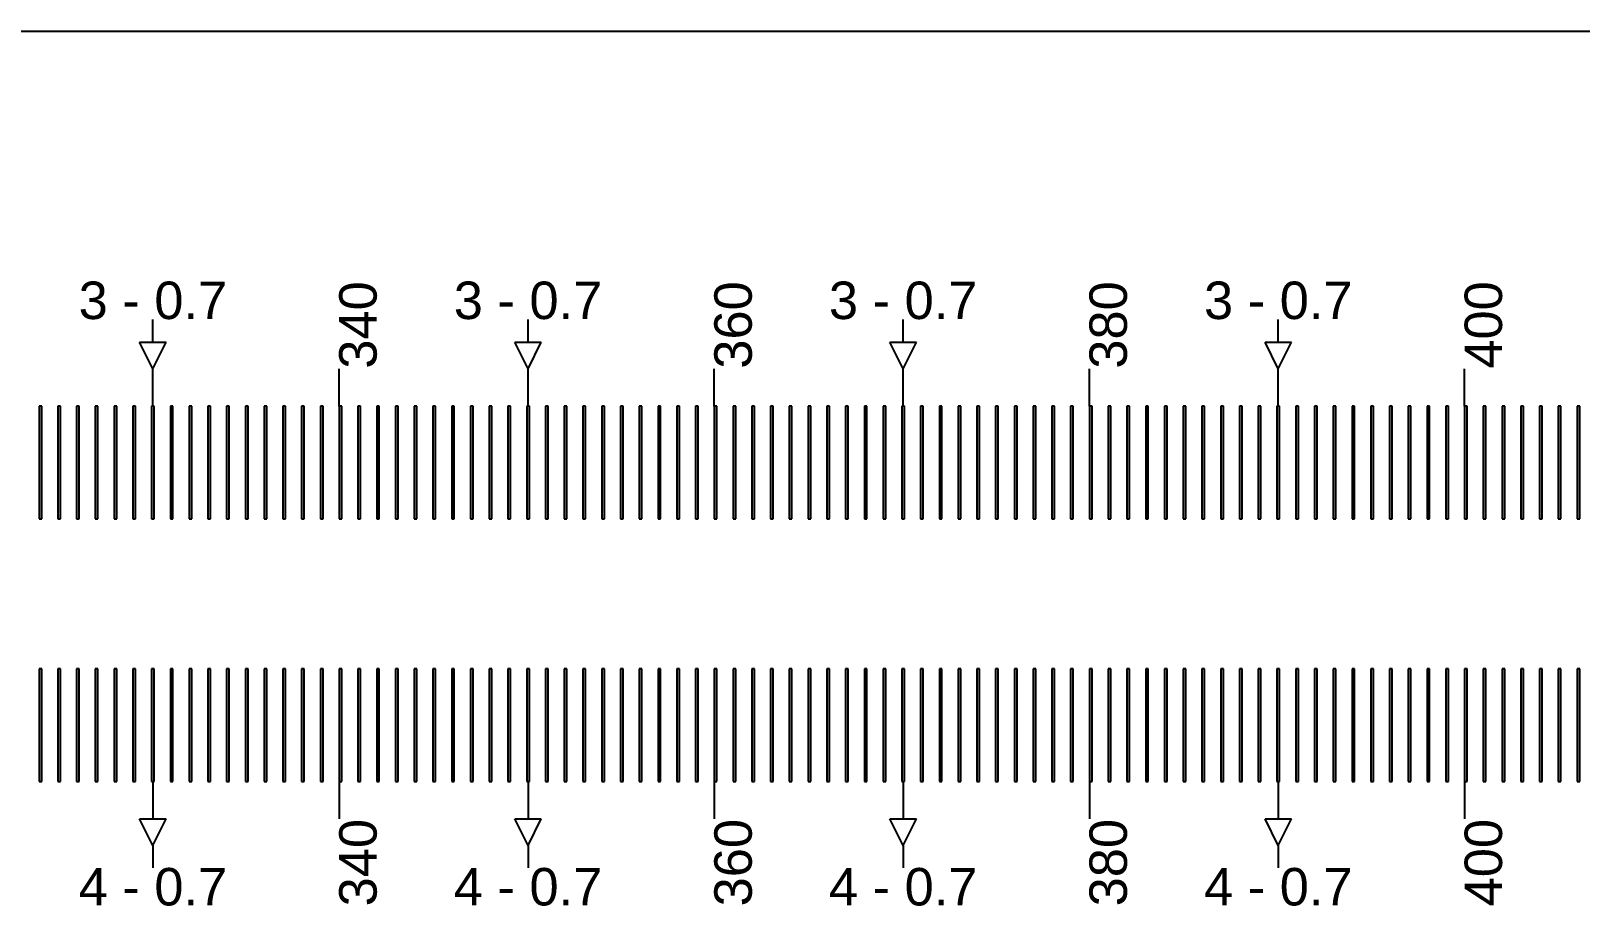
# Model space of a CAD drawing. Extents: x -119394 to 128420, y 74496 to 185496.
# Drawn here: x 6074.6 to 6487.6, y 156962.7 to 157195.9 of the extents above; entities that cross this region are included whole.
import ezdxf

# ---------------------------------------------------------------- set-up
doc = ezdxf.new("R2010")
doc.units = 13
doc.layers.add('CL - Label-1', color=120, linetype='Continuous')
doc.layers.add('CL - Label-2', color=132, linetype='Continuous')
doc.layers.add('CL - Sub-Micro', color=7, linetype='Continuous', true_color=0x47d1ff)
doc.styles.get("Standard").update_dxf_attribs({"font": 'arial.ttf'})

msp = doc.modelspace()

# ---------------------------------------------------------------- linework, layer by layer
for p, q in [((4356.79, 157195.86), (14856.79, 157195.86)), ((5281.79, 157195.86), (13931.79, 157195.86)), ((6107.14, 157112.94), (6107.14, 157118.94)), ((6207.14, 157112.94), (6207.14, 157118.94)), ((6307.14, 157112.94), (6307.14, 157118.94)), ((6407.14, 157112.94), (6407.14, 157118.94)), ((6107.14, 157095.86), (6107.14, 157105.86)), ((6156.79, 157095.86), (6156.79, 157105.86)), ((6207.14, 157095.86), (6207.14, 157105.86)), ((6256.79, 157095.86), (6256.79, 157105.86)), ((6307.14, 157095.86), (6307.14, 157105.86)), ((6356.79, 157095.86), (6356.79, 157105.86)), ((6407.14, 157095.86), (6407.14, 157105.86)), ((6456.79, 157095.86), (6456.79, 157105.86)), ((6107.14, 156995.86), (6107.14, 156985.86)), ((6156.79, 156995.86), (6156.79, 156985.86)), ((6207.14, 156995.86), (6207.14, 156985.86)), ((6256.79, 156995.86), (6256.79, 156985.86)), ((6307.14, 156995.86), (6307.14, 156985.86)), ((6356.79, 156995.86), (6356.79, 156985.86)), ((6407.14, 156995.86), (6407.14, 156985.86)), ((6456.79, 156995.86), (6456.79, 156985.86)), ((6107.14, 156978.79), (6107.14, 156972.79)), ((6207.14, 156978.79), (6207.14, 156972.79)), ((6307.14, 156978.79), (6307.14, 156972.79)), ((6407.14, 156978.79), (6407.14, 156972.79))]:
    msp.add_line(p, q)
at = {"layer": 'CL - Label-2'}
for p, q in [((6107.14, 157105.86), (6103.6, 157112.96)), ((6103.6, 157112.96), (6110.67, 157112.96)), ((6107.14, 157105.86), (6110.67, 157112.96)), ((6207.14, 157105.86), (6203.6, 157112.96)), ((6203.6, 157112.96), (6210.67, 157112.96)), ((6207.14, 157105.86), (6210.67, 157112.96)), ((6307.14, 157105.86), (6303.6, 157112.96)), ((6303.6, 157112.96), (6310.67, 157112.96)), ((6307.14, 157105.86), (6310.67, 157112.96)), ((6407.14, 157105.86), (6403.6, 157112.96)), ((6403.6, 157112.96), (6410.67, 157112.96)), ((6407.14, 157105.86), (6410.67, 157112.96)), ((6107.14, 156978.79), (6103.6, 156985.89)), ((6103.6, 156985.89), (6110.67, 156985.89)), ((6107.14, 156978.79), (6110.67, 156985.89)), ((6207.14, 156978.79), (6203.6, 156985.89)), ((6203.6, 156985.89), (6210.67, 156985.89)), ((6207.14, 156978.79), (6210.67, 156985.89)), ((6307.14, 156978.79), (6303.6, 156985.89)), ((6303.6, 156985.89), (6310.67, 156985.89)), ((6307.14, 156978.79), (6310.67, 156985.89)), ((6407.14, 156978.79), (6403.6, 156985.89)), ((6403.6, 156985.89), (6410.67, 156985.89)), ((6407.14, 156978.79), (6410.67, 156985.89))]:
    msp.add_line(p, q, dxfattribs=at)
at = {"layer": 'CL - Sub-Micro'}
for p, q in [((6076.79, 157095.86), (6076.79, 157065.86)), ((6077.49, 157095.86), (6076.79, 157095.86)), ((6077.49, 157065.86), (6077.49, 157095.86)), ((6081.79, 157095.86), (6081.79, 157065.86)), ((6082.49, 157095.86), (6081.79, 157095.86)), ((6082.49, 157065.86), (6082.49, 157095.86)), ((6086.79, 157095.86), (6086.79, 157065.86)), ((6087.49, 157095.86), (6086.79, 157095.86)), ((6087.49, 157065.86), (6087.49, 157095.86)), ((6091.79, 157095.86), (6091.79, 157065.86)), ((6092.49, 157095.86), (6091.79, 157095.86)), ((6092.49, 157065.86), (6092.49, 157095.86)), ((6096.79, 157095.86), (6096.79, 157065.86)), ((6097.49, 157095.86), (6096.79, 157095.86)), ((6097.49, 157065.86), (6097.49, 157095.86)), ((6101.79, 157095.86), (6101.79, 157065.86)), ((6102.49, 157095.86), (6101.79, 157095.86)), ((6102.49, 157065.86), (6102.49, 157095.86)), ((6106.79, 157095.86), (6106.79, 157065.86)), ((6107.49, 157095.86), (6106.79, 157095.86)), ((6107.49, 157065.86), (6107.49, 157095.86)), ((6111.79, 157095.86), (6111.79, 157065.86)), ((6112.49, 157095.86), (6111.79, 157095.86)), ((6112.49, 157065.86), (6112.49, 157095.86)), ((6116.79, 157095.86), (6116.79, 157065.86)), ((6117.49, 157095.86), (6116.79, 157095.86)), ((6117.49, 157065.86), (6117.49, 157095.86)), ((6121.79, 157095.86), (6121.79, 157065.86)), ((6122.49, 157095.86), (6121.79, 157095.86)), ((6122.49, 157065.86), (6122.49, 157095.86)), ((6126.79, 157095.86), (6126.79, 157065.86)), ((6127.49, 157095.86), (6126.79, 157095.86)), ((6127.49, 157065.86), (6127.49, 157095.86)), ((6131.79, 157095.86), (6131.79, 157065.86)), ((6132.49, 157095.86), (6131.79, 157095.86)), ((6132.49, 157065.86), (6132.49, 157095.86)), ((6136.79, 157095.86), (6136.79, 157065.86)), ((6137.49, 157095.86), (6136.79, 157095.86)), ((6137.49, 157065.86), (6137.49, 157095.86)), ((6141.79, 157095.86), (6141.79, 157065.86)), ((6142.49, 157095.86), (6141.79, 157095.86)), ((6142.49, 157065.86), (6142.49, 157095.86)), ((6146.79, 157095.86), (6146.79, 157065.86)), ((6147.49, 157095.86), (6146.79, 157095.86)), ((6147.49, 157065.86), (6147.49, 157095.86)), ((6151.79, 157095.86), (6151.79, 157065.86)), ((6152.49, 157095.86), (6151.79, 157095.86)), ((6152.49, 157065.86), (6152.49, 157095.86)), ((6156.79, 157095.86), (6156.79, 157065.86)), ((6157.49, 157095.86), (6156.79, 157095.86)), ((6157.49, 157065.86), (6157.49, 157095.86)), ((6161.79, 157095.86), (6161.79, 157065.86)), ((6162.49, 157095.86), (6161.79, 157095.86)), ((6162.49, 157065.86), (6162.49, 157095.86)), ((6166.79, 157095.86), (6166.79, 157065.86)), ((6167.49, 157095.86), (6166.79, 157095.86)), ((6167.49, 157065.86), (6167.49, 157095.86)), ((6171.79, 157095.86), (6171.79, 157065.86)), ((6172.49, 157095.86), (6171.79, 157095.86)), ((6172.49, 157065.86), (6172.49, 157095.86)), ((6176.79, 157095.86), (6176.79, 157065.86)), ((6177.49, 157095.86), (6176.79, 157095.86)), ((6177.49, 157065.86), (6177.49, 157095.86)), ((6181.79, 157095.86), (6181.79, 157065.86)), ((6182.49, 157095.86), (6181.79, 157095.86)), ((6182.49, 157065.86), (6182.49, 157095.86)), ((6186.79, 157095.86), (6186.79, 157065.86)), ((6187.49, 157095.86), (6186.79, 157095.86)), ((6187.49, 157065.86), (6187.49, 157095.86)), ((6191.79, 157095.86), (6191.79, 157065.86)), ((6192.49, 157095.86), (6191.79, 157095.86)), ((6192.49, 157065.86), (6192.49, 157095.86)), ((6196.79, 157095.86), (6196.79, 157065.86)), ((6197.49, 157095.86), (6196.79, 157095.86)), ((6197.49, 157065.86), (6197.49, 157095.86)), ((6201.79, 157095.86), (6201.79, 157065.86)), ((6202.49, 157095.86), (6201.79, 157095.86)), ((6202.49, 157065.86), (6202.49, 157095.86)), ((6206.79, 157095.86), (6206.79, 157065.86)), ((6207.49, 157095.86), (6206.79, 157095.86)), ((6207.49, 157065.86), (6207.49, 157095.86)), ((6211.79, 157095.86), (6211.79, 157065.86)), ((6212.49, 157095.86), (6211.79, 157095.86)), ((6212.49, 157065.86), (6212.49, 157095.86)), ((6216.79, 157095.86), (6216.79, 157065.86)), ((6217.49, 157095.86), (6216.79, 157095.86)), ((6217.49, 157065.86), (6217.49, 157095.86)), ((6221.79, 157095.86), (6221.79, 157065.86)), ((6222.49, 157095.86), (6221.79, 157095.86)), ((6222.49, 157065.86), (6222.49, 157095.86)), ((6226.79, 157095.86), (6226.79, 157065.86)), ((6227.49, 157095.86), (6226.79, 157095.86)), ((6227.49, 157065.86), (6227.49, 157095.86)), ((6231.79, 157095.86), (6231.79, 157065.86)), ((6232.49, 157095.86), (6231.79, 157095.86)), ((6232.49, 157065.86), (6232.49, 157095.86)), ((6236.79, 157095.86), (6236.79, 157065.86)), ((6237.49, 157095.86), (6236.79, 157095.86)), ((6237.49, 157065.86), (6237.49, 157095.86)), ((6241.79, 157095.86), (6241.79, 157065.86)), ((6242.49, 157095.86), (6241.79, 157095.86)), ((6242.49, 157065.86), (6242.49, 157095.86)), ((6246.79, 157095.86), (6246.79, 157065.86)), ((6247.49, 157095.86), (6246.79, 157095.86)), ((6247.49, 157065.86), (6247.49, 157095.86)), ((6251.79, 157095.86), (6251.79, 157065.86)), ((6252.49, 157095.86), (6251.79, 157095.86)), ((6252.49, 157065.86), (6252.49, 157095.86)), ((6256.79, 157095.86), (6256.79, 157065.86)), ((6257.49, 157095.86), (6256.79, 157095.86)), ((6257.49, 157065.86), (6257.49, 157095.86)), ((6261.79, 157095.86), (6261.79, 157065.86)), ((6262.49, 157095.86), (6261.79, 157095.86)), ((6262.49, 157065.86), (6262.49, 157095.86)), ((6266.79, 157095.86), (6266.79, 157065.86)), ((6267.49, 157095.86), (6266.79, 157095.86)), ((6267.49, 157065.86), (6267.49, 157095.86)), ((6271.79, 157095.86), (6271.79, 157065.86)), ((6272.49, 157095.86), (6271.79, 157095.86)), ((6272.49, 157065.86), (6272.49, 157095.86)), ((6276.79, 157095.86), (6276.79, 157065.86)), ((6277.49, 157095.86), (6276.79, 157095.86)), ((6277.49, 157065.86), (6277.49, 157095.86)), ((6281.79, 157095.86), (6281.79, 157065.86)), ((6282.49, 157095.86), (6281.79, 157095.86)), ((6282.49, 157065.86), (6282.49, 157095.86)), ((6286.79, 157095.86), (6286.79, 157065.86)), ((6287.49, 157095.86), (6286.79, 157095.86)), ((6287.49, 157065.86), (6287.49, 157095.86)), ((6291.79, 157095.86), (6291.79, 157065.86)), ((6292.49, 157095.86), (6291.79, 157095.86)), ((6292.49, 157065.86), (6292.49, 157095.86)), ((6296.79, 157095.86), (6296.79, 157065.86)), ((6297.49, 157095.86), (6296.79, 157095.86)), ((6297.49, 157065.86), (6297.49, 157095.86)), ((6301.79, 157095.86), (6301.79, 157065.86)), ((6302.49, 157095.86), (6301.79, 157095.86)), ((6302.49, 157065.86), (6302.49, 157095.86)), ((6306.79, 157095.86), (6306.79, 157065.86)), ((6307.49, 157095.86), (6306.79, 157095.86)), ((6307.49, 157065.86), (6307.49, 157095.86)), ((6311.79, 157095.86), (6311.79, 157065.86)), ((6312.49, 157095.86), (6311.79, 157095.86)), ((6312.49, 157065.86), (6312.49, 157095.86)), ((6316.79, 157095.86), (6316.79, 157065.86)), ((6317.49, 157095.86), (6316.79, 157095.86)), ((6317.49, 157065.86), (6317.49, 157095.86)), ((6321.79, 157095.86), (6321.79, 157065.86)), ((6322.49, 157095.86), (6321.79, 157095.86)), ((6322.49, 157065.86), (6322.49, 157095.86)), ((6326.79, 157095.86), (6326.79, 157065.86)), ((6327.49, 157095.86), (6326.79, 157095.86)), ((6327.49, 157065.86), (6327.49, 157095.86)), ((6331.79, 157095.86), (6331.79, 157065.86)), ((6332.49, 157095.86), (6331.79, 157095.86)), ((6332.49, 157065.86), (6332.49, 157095.86)), ((6336.79, 157095.86), (6336.79, 157065.86)), ((6337.49, 157095.86), (6336.79, 157095.86)), ((6337.49, 157065.86), (6337.49, 157095.86)), ((6341.79, 157095.86), (6341.79, 157065.86)), ((6342.49, 157095.86), (6341.79, 157095.86)), ((6342.49, 157065.86), (6342.49, 157095.86)), ((6346.79, 157095.86), (6346.79, 157065.86)), ((6347.49, 157095.86), (6346.79, 157095.86)), ((6347.49, 157065.86), (6347.49, 157095.86)), ((6351.79, 157095.86), (6351.79, 157065.86)), ((6352.49, 157095.86), (6351.79, 157095.86)), ((6352.49, 157065.86), (6352.49, 157095.86)), ((6356.79, 157095.86), (6356.79, 157065.86)), ((6357.49, 157095.86), (6356.79, 157095.86)), ((6357.49, 157065.86), (6357.49, 157095.86)), ((6361.79, 157095.86), (6361.79, 157065.86)), ((6362.49, 157095.86), (6361.79, 157095.86)), ((6362.49, 157065.86), (6362.49, 157095.86)), ((6366.79, 157095.86), (6366.79, 157065.86)), ((6367.49, 157095.86), (6366.79, 157095.86)), ((6367.49, 157065.86), (6367.49, 157095.86)), ((6371.79, 157095.86), (6371.79, 157065.86)), ((6372.49, 157095.86), (6371.79, 157095.86)), ((6372.49, 157065.86), (6372.49, 157095.86)), ((6376.79, 157095.86), (6376.79, 157065.86)), ((6377.49, 157095.86), (6376.79, 157095.86)), ((6377.49, 157065.86), (6377.49, 157095.86)), ((6381.79, 157095.86), (6381.79, 157065.86)), ((6382.49, 157095.86), (6381.79, 157095.86)), ((6382.49, 157065.86), (6382.49, 157095.86)), ((6386.79, 157095.86), (6386.79, 157065.86)), ((6387.49, 157095.86), (6386.79, 157095.86)), ((6387.49, 157065.86), (6387.49, 157095.86)), ((6391.79, 157095.86), (6391.79, 157065.86)), ((6392.49, 157095.86), (6391.79, 157095.86)), ((6392.49, 157065.86), (6392.49, 157095.86)), ((6396.79, 157095.86), (6396.79, 157065.86)), ((6397.49, 157095.86), (6396.79, 157095.86)), ((6397.49, 157065.86), (6397.49, 157095.86)), ((6401.79, 157095.86), (6401.79, 157065.86)), ((6402.49, 157095.86), (6401.79, 157095.86)), ((6402.49, 157065.86), (6402.49, 157095.86)), ((6406.79, 157095.86), (6406.79, 157065.86)), ((6407.49, 157095.86), (6406.79, 157095.86)), ((6407.49, 157065.86), (6407.49, 157095.86)), ((6411.79, 157095.86), (6411.79, 157065.86)), ((6412.49, 157095.86), (6411.79, 157095.86)), ((6412.49, 157065.86), (6412.49, 157095.86)), ((6416.79, 157095.86), (6416.79, 157065.86)), ((6417.49, 157095.86), (6416.79, 157095.86)), ((6417.49, 157065.86), (6417.49, 157095.86)), ((6421.79, 157095.86), (6421.79, 157065.86)), ((6422.49, 157095.86), (6421.79, 157095.86)), ((6422.49, 157065.86), (6422.49, 157095.86)), ((6426.79, 157095.86), (6426.79, 157065.86)), ((6427.49, 157095.86), (6426.79, 157095.86)), ((6427.49, 157065.86), (6427.49, 157095.86)), ((6431.79, 157095.86), (6431.79, 157065.86)), ((6432.49, 157095.86), (6431.79, 157095.86)), ((6432.49, 157065.86), (6432.49, 157095.86)), ((6436.79, 157095.86), (6436.79, 157065.86)), ((6437.49, 157095.86), (6436.79, 157095.86)), ((6437.49, 157065.86), (6437.49, 157095.86)), ((6441.79, 157095.86), (6441.79, 157065.86)), ((6442.49, 157095.86), (6441.79, 157095.86)), ((6442.49, 157065.86), (6442.49, 157095.86)), ((6446.79, 157095.86), (6446.79, 157065.86)), ((6447.49, 157095.86), (6446.79, 157095.86)), ((6447.49, 157065.86), (6447.49, 157095.86)), ((6451.79, 157095.86), (6451.79, 157065.86)), ((6452.49, 157095.86), (6451.79, 157095.86)), ((6452.49, 157065.86), (6452.49, 157095.86)), ((6456.79, 157095.86), (6456.79, 157065.86)), ((6457.49, 157095.86), (6456.79, 157095.86)), ((6457.49, 157065.86), (6457.49, 157095.86)), ((6461.79, 157095.86), (6461.79, 157065.86)), ((6462.49, 157095.86), (6461.79, 157095.86)), ((6462.49, 157065.86), (6462.49, 157095.86)), ((6466.79, 157095.86), (6466.79, 157065.86)), ((6467.49, 157095.86), (6466.79, 157095.86)), ((6467.49, 157065.86), (6467.49, 157095.86)), ((6471.79, 157095.86), (6471.79, 157065.86)), ((6472.49, 157095.86), (6471.79, 157095.86)), ((6472.49, 157065.86), (6472.49, 157095.86)), ((6476.79, 157095.86), (6476.79, 157065.86)), ((6477.49, 157095.86), (6476.79, 157095.86)), ((6477.49, 157065.86), (6477.49, 157095.86)), ((6481.79, 157095.86), (6481.79, 157065.86)), ((6482.49, 157095.86), (6481.79, 157095.86)), ((6482.49, 157065.86), (6482.49, 157095.86)), ((6486.79, 157095.86), (6486.79, 157065.86)), ((6487.49, 157095.86), (6486.79, 157095.86)), ((6487.49, 157065.86), (6487.49, 157095.86)), ((6076.79, 157065.86), (6077.49, 157065.86)), ((6081.79, 157065.86), (6082.49, 157065.86)), ((6086.79, 157065.86), (6087.49, 157065.86)), ((6091.79, 157065.86), (6092.49, 157065.86)), ((6096.79, 157065.86), (6097.49, 157065.86)), ((6101.79, 157065.86), (6102.49, 157065.86)), ((6106.79, 157065.86), (6107.49, 157065.86)), ((6111.79, 157065.86), (6112.49, 157065.86)), ((6116.79, 157065.86), (6117.49, 157065.86)), ((6121.79, 157065.86), (6122.49, 157065.86)), ((6126.79, 157065.86), (6127.49, 157065.86)), ((6131.79, 157065.86), (6132.49, 157065.86)), ((6136.79, 157065.86), (6137.49, 157065.86)), ((6141.79, 157065.86), (6142.49, 157065.86)), ((6146.79, 157065.86), (6147.49, 157065.86)), ((6151.79, 157065.86), (6152.49, 157065.86)), ((6156.79, 157065.86), (6157.49, 157065.86)), ((6161.79, 157065.86), (6162.49, 157065.86)), ((6166.79, 157065.86), (6167.49, 157065.86)), ((6171.79, 157065.86), (6172.49, 157065.86)), ((6176.79, 157065.86), (6177.49, 157065.86)), ((6181.79, 157065.86), (6182.49, 157065.86)), ((6186.79, 157065.86), (6187.49, 157065.86)), ((6191.79, 157065.86), (6192.49, 157065.86)), ((6196.79, 157065.86), (6197.49, 157065.86)), ((6201.79, 157065.86), (6202.49, 157065.86)), ((6206.79, 157065.86), (6207.49, 157065.86)), ((6211.79, 157065.86), (6212.49, 157065.86)), ((6216.79, 157065.86), (6217.49, 157065.86)), ((6221.79, 157065.86), (6222.49, 157065.86)), ((6226.79, 157065.86), (6227.49, 157065.86)), ((6231.79, 157065.86), (6232.49, 157065.86)), ((6236.79, 157065.86), (6237.49, 157065.86)), ((6241.79, 157065.86), (6242.49, 157065.86)), ((6246.79, 157065.86), (6247.49, 157065.86)), ((6251.79, 157065.86), (6252.49, 157065.86)), ((6256.79, 157065.86), (6257.49, 157065.86)), ((6261.79, 157065.86), (6262.49, 157065.86)), ((6266.79, 157065.86), (6267.49, 157065.86)), ((6271.79, 157065.86), (6272.49, 157065.86)), ((6276.79, 157065.86), (6277.49, 157065.86)), ((6281.79, 157065.86), (6282.49, 157065.86)), ((6286.79, 157065.86), (6287.49, 157065.86)), ((6291.79, 157065.86), (6292.49, 157065.86)), ((6296.79, 157065.86), (6297.49, 157065.86)), ((6301.79, 157065.86), (6302.49, 157065.86)), ((6306.79, 157065.86), (6307.49, 157065.86)), ((6311.79, 157065.86), (6312.49, 157065.86)), ((6316.79, 157065.86), (6317.49, 157065.86)), ((6321.79, 157065.86), (6322.49, 157065.86)), ((6326.79, 157065.86), (6327.49, 157065.86)), ((6331.79, 157065.86), (6332.49, 157065.86)), ((6336.79, 157065.86), (6337.49, 157065.86)), ((6341.79, 157065.86), (6342.49, 157065.86)), ((6346.79, 157065.86), (6347.49, 157065.86)), ((6351.79, 157065.86), (6352.49, 157065.86)), ((6356.79, 157065.86), (6357.49, 157065.86)), ((6361.79, 157065.86), (6362.49, 157065.86)), ((6366.79, 157065.86), (6367.49, 157065.86)), ((6371.79, 157065.86), (6372.49, 157065.86)), ((6376.79, 157065.86), (6377.49, 157065.86)), ((6381.79, 157065.86), (6382.49, 157065.86)), ((6386.79, 157065.86), (6387.49, 157065.86)), ((6391.79, 157065.86), (6392.49, 157065.86)), ((6396.79, 157065.86), (6397.49, 157065.86)), ((6401.79, 157065.86), (6402.49, 157065.86)), ((6406.79, 157065.86), (6407.49, 157065.86)), ((6411.79, 157065.86), (6412.49, 157065.86)), ((6416.79, 157065.86), (6417.49, 157065.86)), ((6421.79, 157065.86), (6422.49, 157065.86)), ((6426.79, 157065.86), (6427.49, 157065.86)), ((6431.79, 157065.86), (6432.49, 157065.86)), ((6436.79, 157065.86), (6437.49, 157065.86)), ((6441.79, 157065.86), (6442.49, 157065.86)), ((6446.79, 157065.86), (6447.49, 157065.86)), ((6451.79, 157065.86), (6452.49, 157065.86)), ((6456.79, 157065.86), (6457.49, 157065.86)), ((6461.79, 157065.86), (6462.49, 157065.86)), ((6466.79, 157065.86), (6467.49, 157065.86)), ((6471.79, 157065.86), (6472.49, 157065.86)), ((6476.79, 157065.86), (6477.49, 157065.86)), ((6481.79, 157065.86), (6482.49, 157065.86)), ((6486.79, 157065.86), (6487.49, 157065.86)), ((6076.79, 157025.86), (6076.79, 156995.86)), ((6077.49, 157025.86), (6076.79, 157025.86)), ((6077.49, 156995.86), (6077.49, 157025.86)), ((6081.79, 157025.86), (6081.79, 156995.86)), ((6082.49, 157025.86), (6081.79, 157025.86)), ((6082.49, 156995.86), (6082.49, 157025.86)), ((6086.79, 157025.86), (6086.79, 156995.86)), ((6087.49, 157025.86), (6086.79, 157025.86)), ((6087.49, 156995.86), (6087.49, 157025.86)), ((6091.79, 157025.86), (6091.79, 156995.86)), ((6092.49, 157025.86), (6091.79, 157025.86)), ((6092.49, 156995.86), (6092.49, 157025.86)), ((6096.79, 157025.86), (6096.79, 156995.86)), ((6097.49, 157025.86), (6096.79, 157025.86)), ((6097.49, 156995.86), (6097.49, 157025.86)), ((6101.79, 157025.86), (6101.79, 156995.86)), ((6102.49, 157025.86), (6101.79, 157025.86)), ((6102.49, 156995.86), (6102.49, 157025.86)), ((6106.79, 157025.86), (6106.79, 156995.86)), ((6107.49, 157025.86), (6106.79, 157025.86)), ((6107.49, 156995.86), (6107.49, 157025.86)), ((6111.79, 157025.86), (6111.79, 156995.86)), ((6112.49, 157025.86), (6111.79, 157025.86)), ((6112.49, 156995.86), (6112.49, 157025.86)), ((6116.79, 157025.86), (6116.79, 156995.86)), ((6117.49, 157025.86), (6116.79, 157025.86)), ((6117.49, 156995.86), (6117.49, 157025.86)), ((6121.79, 157025.86), (6121.79, 156995.86)), ((6122.49, 157025.86), (6121.79, 157025.86)), ((6122.49, 156995.86), (6122.49, 157025.86)), ((6126.79, 157025.86), (6126.79, 156995.86)), ((6127.49, 157025.86), (6126.79, 157025.86)), ((6127.49, 156995.86), (6127.49, 157025.86)), ((6131.79, 157025.86), (6131.79, 156995.86)), ((6132.49, 157025.86), (6131.79, 157025.86)), ((6132.49, 156995.86), (6132.49, 157025.86)), ((6136.79, 157025.86), (6136.79, 156995.86)), ((6137.49, 157025.86), (6136.79, 157025.86)), ((6137.49, 156995.86), (6137.49, 157025.86)), ((6141.79, 157025.86), (6141.79, 156995.86)), ((6142.49, 157025.86), (6141.79, 157025.86)), ((6142.49, 156995.86), (6142.49, 157025.86)), ((6146.79, 157025.86), (6146.79, 156995.86)), ((6147.49, 157025.86), (6146.79, 157025.86)), ((6147.49, 156995.86), (6147.49, 157025.86)), ((6151.79, 157025.86), (6151.79, 156995.86)), ((6152.49, 157025.86), (6151.79, 157025.86)), ((6152.49, 156995.86), (6152.49, 157025.86)), ((6156.79, 157025.86), (6156.79, 156995.86)), ((6157.49, 157025.86), (6156.79, 157025.86)), ((6157.49, 156995.86), (6157.49, 157025.86)), ((6161.79, 157025.86), (6161.79, 156995.86)), ((6162.49, 157025.86), (6161.79, 157025.86)), ((6162.49, 156995.86), (6162.49, 157025.86)), ((6166.79, 157025.86), (6166.79, 156995.86)), ((6167.49, 157025.86), (6166.79, 157025.86)), ((6167.49, 156995.86), (6167.49, 157025.86)), ((6171.79, 157025.86), (6171.79, 156995.86)), ((6172.49, 157025.86), (6171.79, 157025.86)), ((6172.49, 156995.86), (6172.49, 157025.86)), ((6176.79, 157025.86), (6176.79, 156995.86)), ((6177.49, 157025.86), (6176.79, 157025.86)), ((6177.49, 156995.86), (6177.49, 157025.86)), ((6181.79, 157025.86), (6181.79, 156995.86)), ((6182.49, 157025.86), (6181.79, 157025.86)), ((6182.49, 156995.86), (6182.49, 157025.86)), ((6186.79, 157025.86), (6186.79, 156995.86)), ((6187.49, 157025.86), (6186.79, 157025.86)), ((6187.49, 156995.86), (6187.49, 157025.86)), ((6191.79, 157025.86), (6191.79, 156995.86)), ((6192.49, 157025.86), (6191.79, 157025.86)), ((6192.49, 156995.86), (6192.49, 157025.86)), ((6196.79, 157025.86), (6196.79, 156995.86)), ((6197.49, 157025.86), (6196.79, 157025.86)), ((6197.49, 156995.86), (6197.49, 157025.86)), ((6201.79, 157025.86), (6201.79, 156995.86)), ((6202.49, 157025.86), (6201.79, 157025.86)), ((6202.49, 156995.86), (6202.49, 157025.86)), ((6206.79, 157025.86), (6206.79, 156995.86)), ((6207.49, 157025.86), (6206.79, 157025.86)), ((6207.49, 156995.86), (6207.49, 157025.86)), ((6211.79, 157025.86), (6211.79, 156995.86)), ((6212.49, 157025.86), (6211.79, 157025.86)), ((6212.49, 156995.86), (6212.49, 157025.86)), ((6216.79, 157025.86), (6216.79, 156995.86)), ((6217.49, 157025.86), (6216.79, 157025.86)), ((6217.49, 156995.86), (6217.49, 157025.86)), ((6221.79, 157025.86), (6221.79, 156995.86)), ((6222.49, 157025.86), (6221.79, 157025.86)), ((6222.49, 156995.86), (6222.49, 157025.86)), ((6226.79, 157025.86), (6226.79, 156995.86)), ((6227.49, 157025.86), (6226.79, 157025.86)), ((6227.49, 156995.86), (6227.49, 157025.86)), ((6231.79, 157025.86), (6231.79, 156995.86)), ((6232.49, 157025.86), (6231.79, 157025.86)), ((6232.49, 156995.86), (6232.49, 157025.86)), ((6236.79, 157025.86), (6236.79, 156995.86)), ((6237.49, 157025.86), (6236.79, 157025.86)), ((6237.49, 156995.86), (6237.49, 157025.86)), ((6241.79, 157025.86), (6241.79, 156995.86)), ((6242.49, 157025.86), (6241.79, 157025.86)), ((6242.49, 156995.86), (6242.49, 157025.86)), ((6246.79, 157025.86), (6246.79, 156995.86)), ((6247.49, 157025.86), (6246.79, 157025.86)), ((6247.49, 156995.86), (6247.49, 157025.86)), ((6251.79, 157025.86), (6251.79, 156995.86)), ((6252.49, 157025.86), (6251.79, 157025.86)), ((6252.49, 156995.86), (6252.49, 157025.86)), ((6256.79, 157025.86), (6256.79, 156995.86)), ((6257.49, 157025.86), (6256.79, 157025.86)), ((6257.49, 156995.86), (6257.49, 157025.86)), ((6261.79, 157025.86), (6261.79, 156995.86)), ((6262.49, 157025.86), (6261.79, 157025.86)), ((6262.49, 156995.86), (6262.49, 157025.86)), ((6266.79, 157025.86), (6266.79, 156995.86)), ((6267.49, 157025.86), (6266.79, 157025.86)), ((6267.49, 156995.86), (6267.49, 157025.86)), ((6271.79, 157025.86), (6271.79, 156995.86)), ((6272.49, 157025.86), (6271.79, 157025.86)), ((6272.49, 156995.86), (6272.49, 157025.86)), ((6276.79, 157025.86), (6276.79, 156995.86)), ((6277.49, 157025.86), (6276.79, 157025.86)), ((6277.49, 156995.86), (6277.49, 157025.86)), ((6281.79, 157025.86), (6281.79, 156995.86)), ((6282.49, 157025.86), (6281.79, 157025.86)), ((6282.49, 156995.86), (6282.49, 157025.86)), ((6286.79, 157025.86), (6286.79, 156995.86)), ((6287.49, 157025.86), (6286.79, 157025.86)), ((6287.49, 156995.86), (6287.49, 157025.86)), ((6291.79, 157025.86), (6291.79, 156995.86)), ((6292.49, 157025.86), (6291.79, 157025.86)), ((6292.49, 156995.86), (6292.49, 157025.86)), ((6296.79, 157025.86), (6296.79, 156995.86)), ((6297.49, 157025.86), (6296.79, 157025.86)), ((6297.49, 156995.86), (6297.49, 157025.86)), ((6301.79, 157025.86), (6301.79, 156995.86)), ((6302.49, 157025.86), (6301.79, 157025.86)), ((6302.49, 156995.86), (6302.49, 157025.86)), ((6306.79, 157025.86), (6306.79, 156995.86)), ((6307.49, 157025.86), (6306.79, 157025.86)), ((6307.49, 156995.86), (6307.49, 157025.86)), ((6311.79, 157025.86), (6311.79, 156995.86)), ((6312.49, 157025.86), (6311.79, 157025.86)), ((6312.49, 156995.86), (6312.49, 157025.86)), ((6316.79, 157025.86), (6316.79, 156995.86)), ((6317.49, 157025.86), (6316.79, 157025.86)), ((6317.49, 156995.86), (6317.49, 157025.86)), ((6321.79, 157025.86), (6321.79, 156995.86)), ((6322.49, 157025.86), (6321.79, 157025.86)), ((6322.49, 156995.86), (6322.49, 157025.86)), ((6326.79, 157025.86), (6326.79, 156995.86)), ((6327.49, 157025.86), (6326.79, 157025.86)), ((6327.49, 156995.86), (6327.49, 157025.86)), ((6331.79, 157025.86), (6331.79, 156995.86)), ((6332.49, 157025.86), (6331.79, 157025.86)), ((6332.49, 156995.86), (6332.49, 157025.86)), ((6336.79, 157025.86), (6336.79, 156995.86)), ((6337.49, 157025.86), (6336.79, 157025.86)), ((6337.49, 156995.86), (6337.49, 157025.86)), ((6341.79, 157025.86), (6341.79, 156995.86)), ((6342.49, 157025.86), (6341.79, 157025.86)), ((6342.49, 156995.86), (6342.49, 157025.86)), ((6346.79, 157025.86), (6346.79, 156995.86)), ((6347.49, 157025.86), (6346.79, 157025.86)), ((6347.49, 156995.86), (6347.49, 157025.86)), ((6351.79, 157025.86), (6351.79, 156995.86)), ((6352.49, 157025.86), (6351.79, 157025.86)), ((6352.49, 156995.86), (6352.49, 157025.86)), ((6356.79, 157025.86), (6356.79, 156995.86)), ((6357.49, 157025.86), (6356.79, 157025.86)), ((6357.49, 156995.86), (6357.49, 157025.86)), ((6361.79, 157025.86), (6361.79, 156995.86)), ((6362.49, 157025.86), (6361.79, 157025.86)), ((6362.49, 156995.86), (6362.49, 157025.86)), ((6366.79, 157025.86), (6366.79, 156995.86)), ((6367.49, 157025.86), (6366.79, 157025.86)), ((6367.49, 156995.86), (6367.49, 157025.86)), ((6371.79, 157025.86), (6371.79, 156995.86)), ((6372.49, 157025.86), (6371.79, 157025.86)), ((6372.49, 156995.86), (6372.49, 157025.86)), ((6376.79, 157025.86), (6376.79, 156995.86)), ((6377.49, 157025.86), (6376.79, 157025.86)), ((6377.49, 156995.86), (6377.49, 157025.86)), ((6381.79, 157025.86), (6381.79, 156995.86)), ((6382.49, 157025.86), (6381.79, 157025.86)), ((6382.49, 156995.86), (6382.49, 157025.86)), ((6386.79, 157025.86), (6386.79, 156995.86)), ((6387.49, 157025.86), (6386.79, 157025.86)), ((6387.49, 156995.86), (6387.49, 157025.86)), ((6391.79, 157025.86), (6391.79, 156995.86)), ((6392.49, 157025.86), (6391.79, 157025.86)), ((6392.49, 156995.86), (6392.49, 157025.86)), ((6396.79, 157025.86), (6396.79, 156995.86)), ((6397.49, 157025.86), (6396.79, 157025.86)), ((6397.49, 156995.86), (6397.49, 157025.86)), ((6401.79, 157025.86), (6401.79, 156995.86)), ((6402.49, 157025.86), (6401.79, 157025.86)), ((6402.49, 156995.86), (6402.49, 157025.86)), ((6406.79, 157025.86), (6406.79, 156995.86)), ((6407.49, 157025.86), (6406.79, 157025.86)), ((6407.49, 156995.86), (6407.49, 157025.86)), ((6411.79, 157025.86), (6411.79, 156995.86)), ((6412.49, 157025.86), (6411.79, 157025.86)), ((6412.49, 156995.86), (6412.49, 157025.86)), ((6416.79, 157025.86), (6416.79, 156995.86)), ((6417.49, 157025.86), (6416.79, 157025.86)), ((6417.49, 156995.86), (6417.49, 157025.86)), ((6421.79, 157025.86), (6421.79, 156995.86)), ((6422.49, 157025.86), (6421.79, 157025.86)), ((6422.49, 156995.86), (6422.49, 157025.86)), ((6426.79, 157025.86), (6426.79, 156995.86)), ((6427.49, 157025.86), (6426.79, 157025.86)), ((6427.49, 156995.86), (6427.49, 157025.86)), ((6431.79, 157025.86), (6431.79, 156995.86)), ((6432.49, 157025.86), (6431.79, 157025.86)), ((6432.49, 156995.86), (6432.49, 157025.86)), ((6436.79, 157025.86), (6436.79, 156995.86)), ((6437.49, 157025.86), (6436.79, 157025.86)), ((6437.49, 156995.86), (6437.49, 157025.86)), ((6441.79, 157025.86), (6441.79, 156995.86)), ((6442.49, 157025.86), (6441.79, 157025.86)), ((6442.49, 156995.86), (6442.49, 157025.86)), ((6446.79, 157025.86), (6446.79, 156995.86)), ((6447.49, 157025.86), (6446.79, 157025.86)), ((6447.49, 156995.86), (6447.49, 157025.86)), ((6451.79, 157025.86), (6451.79, 156995.86)), ((6452.49, 157025.86), (6451.79, 157025.86)), ((6452.49, 156995.86), (6452.49, 157025.86)), ((6456.79, 157025.86), (6456.79, 156995.86)), ((6457.49, 157025.86), (6456.79, 157025.86)), ((6457.49, 156995.86), (6457.49, 157025.86)), ((6461.79, 157025.86), (6461.79, 156995.86)), ((6462.49, 157025.86), (6461.79, 157025.86)), ((6462.49, 156995.86), (6462.49, 157025.86)), ((6466.79, 157025.86), (6466.79, 156995.86)), ((6467.49, 157025.86), (6466.79, 157025.86)), ((6467.49, 156995.86), (6467.49, 157025.86)), ((6471.79, 157025.86), (6471.79, 156995.86)), ((6472.49, 157025.86), (6471.79, 157025.86)), ((6472.49, 156995.86), (6472.49, 157025.86)), ((6476.79, 157025.86), (6476.79, 156995.86)), ((6477.49, 157025.86), (6476.79, 157025.86)), ((6477.49, 156995.86), (6477.49, 157025.86)), ((6481.79, 157025.86), (6481.79, 156995.86)), ((6482.49, 157025.86), (6481.79, 157025.86)), ((6482.49, 156995.86), (6482.49, 157025.86)), ((6486.79, 157025.86), (6486.79, 156995.86)), ((6487.49, 157025.86), (6486.79, 157025.86)), ((6487.49, 156995.86), (6487.49, 157025.86)), ((6076.79, 156995.86), (6077.49, 156995.86)), ((6081.79, 156995.86), (6082.49, 156995.86)), ((6086.79, 156995.86), (6087.49, 156995.86)), ((6091.79, 156995.86), (6092.49, 156995.86)), ((6096.79, 156995.86), (6097.49, 156995.86)), ((6101.79, 156995.86), (6102.49, 156995.86)), ((6106.79, 156995.86), (6107.49, 156995.86)), ((6111.79, 156995.86), (6112.49, 156995.86)), ((6116.79, 156995.86), (6117.49, 156995.86)), ((6121.79, 156995.86), (6122.49, 156995.86)), ((6126.79, 156995.86), (6127.49, 156995.86)), ((6131.79, 156995.86), (6132.49, 156995.86)), ((6136.79, 156995.86), (6137.49, 156995.86)), ((6141.79, 156995.86), (6142.49, 156995.86)), ((6146.79, 156995.86), (6147.49, 156995.86)), ((6151.79, 156995.86), (6152.49, 156995.86)), ((6156.79, 156995.86), (6157.49, 156995.86)), ((6161.79, 156995.86), (6162.49, 156995.86)), ((6166.79, 156995.86), (6167.49, 156995.86)), ((6171.79, 156995.86), (6172.49, 156995.86)), ((6176.79, 156995.86), (6177.49, 156995.86)), ((6181.79, 156995.86), (6182.49, 156995.86)), ((6186.79, 156995.86), (6187.49, 156995.86)), ((6191.79, 156995.86), (6192.49, 156995.86)), ((6196.79, 156995.86), (6197.49, 156995.86)), ((6201.79, 156995.86), (6202.49, 156995.86)), ((6206.79, 156995.86), (6207.49, 156995.86)), ((6211.79, 156995.86), (6212.49, 156995.86)), ((6216.79, 156995.86), (6217.49, 156995.86)), ((6221.79, 156995.86), (6222.49, 156995.86)), ((6226.79, 156995.86), (6227.49, 156995.86)), ((6231.79, 156995.86), (6232.49, 156995.86)), ((6236.79, 156995.86), (6237.49, 156995.86)), ((6241.79, 156995.86), (6242.49, 156995.86)), ((6246.79, 156995.86), (6247.49, 156995.86)), ((6251.79, 156995.86), (6252.49, 156995.86)), ((6256.79, 156995.86), (6257.49, 156995.86)), ((6261.79, 156995.86), (6262.49, 156995.86)), ((6266.79, 156995.86), (6267.49, 156995.86)), ((6271.79, 156995.86), (6272.49, 156995.86)), ((6276.79, 156995.86), (6277.49, 156995.86)), ((6281.79, 156995.86), (6282.49, 156995.86)), ((6286.79, 156995.86), (6287.49, 156995.86)), ((6291.79, 156995.86), (6292.49, 156995.86)), ((6296.79, 156995.86), (6297.49, 156995.86)), ((6301.79, 156995.86), (6302.49, 156995.86)), ((6306.79, 156995.86), (6307.49, 156995.86)), ((6311.79, 156995.86), (6312.49, 156995.86)), ((6316.79, 156995.86), (6317.49, 156995.86)), ((6321.79, 156995.86), (6322.49, 156995.86)), ((6326.79, 156995.86), (6327.49, 156995.86)), ((6331.79, 156995.86), (6332.49, 156995.86)), ((6336.79, 156995.86), (6337.49, 156995.86)), ((6341.79, 156995.86), (6342.49, 156995.86)), ((6346.79, 156995.86), (6347.49, 156995.86)), ((6351.79, 156995.86), (6352.49, 156995.86)), ((6356.79, 156995.86), (6357.49, 156995.86)), ((6361.79, 156995.86), (6362.49, 156995.86)), ((6366.79, 156995.86), (6367.49, 156995.86)), ((6371.79, 156995.86), (6372.49, 156995.86)), ((6376.79, 156995.86), (6377.49, 156995.86)), ((6381.79, 156995.86), (6382.49, 156995.86)), ((6386.79, 156995.86), (6387.49, 156995.86)), ((6391.79, 156995.86), (6392.49, 156995.86)), ((6396.79, 156995.86), (6397.49, 156995.86)), ((6401.79, 156995.86), (6402.49, 156995.86)), ((6406.79, 156995.86), (6407.49, 156995.86)), ((6411.79, 156995.86), (6412.49, 156995.86)), ((6416.79, 156995.86), (6417.49, 156995.86)), ((6421.79, 156995.86), (6422.49, 156995.86)), ((6426.79, 156995.86), (6427.49, 156995.86)), ((6431.79, 156995.86), (6432.49, 156995.86)), ((6436.79, 156995.86), (6437.49, 156995.86)), ((6441.79, 156995.86), (6442.49, 156995.86)), ((6446.79, 156995.86), (6447.49, 156995.86)), ((6451.79, 156995.86), (6452.49, 156995.86)), ((6456.79, 156995.86), (6457.49, 156995.86)), ((6461.79, 156995.86), (6462.49, 156995.86)), ((6466.79, 156995.86), (6467.49, 156995.86)), ((6471.79, 156995.86), (6472.49, 156995.86)), ((6476.79, 156995.86), (6477.49, 156995.86)), ((6481.79, 156995.86), (6482.49, 156995.86)), ((6486.79, 156995.86), (6487.49, 156995.86))]:
    msp.add_line(p, q, dxfattribs=at)

# ---------------------------------------------------------------- texts
at = {"layer": 'CL - Label-1', "char_height": 10, "rotation": 90}
for s, insert, attachment_point in [('340', (6156.79, 157105.86), 1), ('360', (6256.79, 157105.86), 1), ('380', (6356.79, 157105.86), 1), ('400', (6456.79, 157105.86), 1), ('340', (6156.79, 156985.86), 3), ('360', (6256.79, 156985.86), 3), ('380', (6356.79, 156985.86), 3), ('400', (6456.79, 156985.86), 3)]:
    msp.add_mtext_dynamic_manual_height_columns(s, width=21.565, gutter_width=12.5, heights=[8.55], dxfattribs=dict(at, insert=insert, attachment_point=attachment_point))
at = {"layer": 'CL - Label-2', "char_height": 10}
for s, insert, attachment_point in [('3 - 0.7', (6107.14, 157118.94), 8), ('3 - 0.7', (6207.14, 157118.94), 8), ('3 - 0.7', (6307.14, 157118.94), 8), ('3 - 0.7', (6407.14, 157118.94), 8), ('4 - 0.7', (6107.14, 156972.79), 2), ('4 - 0.7', (6207.14, 156972.79), 2), ('4 - 0.7', (6307.14, 156972.79), 2), ('4 - 0.7', (6407.14, 156972.79), 2)]:
    msp.add_mtext_dynamic_manual_height_columns(s, width=52.3045, gutter_width=12.5, heights=[18.11], dxfattribs=dict(at, insert=insert, attachment_point=attachment_point))

doc.saveas('drawing.dxf')
